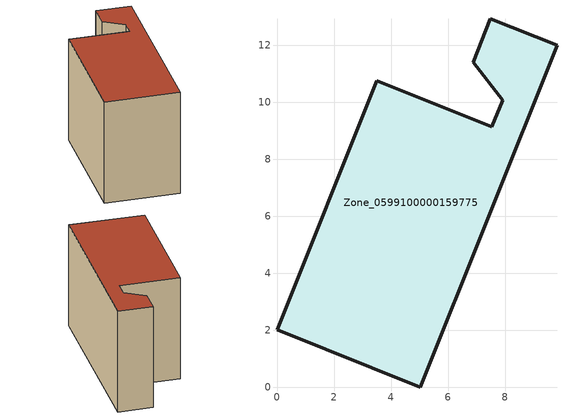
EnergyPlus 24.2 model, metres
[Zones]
Zone_0599100000159775
 floor ground (C_G): 0,2.01 3.5,10.74 7.54,9.13 7.91,10.06 6.88,11.4 7.47,12.92 9.82,11.99 5.03,0 z0.32
 wall outside (C_F): 3.5,10.74 0,2.01 5.03,0 9.82,11.99 7.47,12.92 6.88,11.4 7.91,10.06 7.54,9.13 3.5,10.74 z0.32:8.17
 roof outside (C_R): 6.88,11.4 7.91,10.06 7.54,9.13 3.5,10.74 0,2.01 5.03,0 9.82,11.99 7.47,12.92 z8.17
[BUILDING]
Pand.0599100000159775: North Axis=0; Terrain=City; Loads Convergence Tolerance Value=0.04; Temperature Convergence Tolerance Value=0.4; Solar Distribution=FullExterior; Maximum Number of Warmup Days=25; Minimum Number of Warmup Days=1
[Site:Location]
Rotterdam.The.Hague.AP_ZH_NLD Design_Conditions: Latitude=51.96; Longitude=4.45; Time Zone=1; Elevation=-4.5
[SITE:GROUNDTEMPERATURE:BUILDINGSURFACE]
18, 18, 18, 18, 18, 18, 18, 18, 18, 18, 18, 18
[MATERIAL] Thermal Absorptance=0.9; Solar Absorptance=0.7; Visible Absorptance=0.7
Name | Roughness | Thickness | Conductivity | Density | Specific Heat
G.TI.1975-1991 | MediumSmooth | 0.15 | 0.288461 | 540 | 1210
F.TI.1975-1991 | Rough | 0.3 | 0.230769 | 1920 | 840
R.TI.1975-1991 | MediumRough | 0.2 | 0.153846 | 1500 | 1000
[CONSTRUCTION]
C_G: G.TI.1975-1991
C_F: F.TI.1975-1991
C_R: R.TI.1975-1991
[ZONE]
Zone_0599100000159775: Type=1; Multiplier=1; Ceiling Height=Autocalculate; Volume=Autocalculate; Floor Area=autocalculate; Part of Total Floor Area=Yes
[ZONEINFILTRATION:DESIGNFLOWRATE]
Infil_Zone_0599100000159775: Zone or ZoneList or Space or SpaceList=Zone_0599100000159775; Schedule=AlwaysOn; Design Flow Rate Calculation Method=Flow/Area; Flow Rate per Floor Area=0.003; Constant Term Coefficient=1; Temperature Term Coefficient=0; Velocity Term Coefficient=0; Velocity Squared Term Coefficient=0
[HVACTEMPLATE:ZONE:IDEALLOADSAIRSYSTEM]
Zone_0599100000159775: Maximum Heating Supply Air Temperature=50; Minimum Cooling Supply Air Temperature=13; Maximum Heating Supply Air Humidity Ratio=0.0156; Minimum Cooling Supply Air Humidity Ratio=0.0077; Heating Limit=NoLimit; Cooling Limit=NoLimit; Dehumidification Control Type=ConstantSensibleHeatRatio; Cooling Sensible Heat Ratio=0.7; Dehumidification Setpoint=60; Humidification Control Type=None; Humidification Setpoint=30; Outdoor Air Method=None; Outdoor Air Flow Rate per Person=0.00944; Outdoor Air Flow Rate per Zone Floor Area=0; Outdoor Air Flow Rate per Zone=0; Demand Controlled Ventilation Type=None; Outdoor Air Economizer Type=NoEconomizer; Heat Recovery Type=None; Sensible Heat Recovery Effectiveness=0.7; Latent Heat Recovery Effectiveness=0.65
[ZONECONTROL:THERMOSTAT]
ThermostatControl_Zone_0599100000159775: Zone or ZoneList=Zone_0599100000159775; Control Type Schedule=DualSetpointControlType; Control 1=Thermostat_Zone_0599100000159775; Temperature Difference Between Cutout And Setpoint=0
[THERMOSTATSETPOINT:DUALSETPOINT]
Thermostat_Zone_0599100000159775: Heating Setpoint Temperature Schedule=HeatingSetpoint_Zone_0599100000159775; Cooling Setpoint Temperature Schedule=CoolingSetpoint_Zone_0599100000159775
[SCHEDULE:COMPACT]
HeatingSetpoint_Zone_0599100000159775: Through: 12/31, For: AllDays, Until: 24:00, 21
CoolingSetpoint_Zone_0599100000159775: Through: 12/31, For: AllDays, Until: 24:00, 24
DualSetpointControlType: Through: 12/31, For: AllDays, Until: 24:00, 4
AlwaysOn: Through: 12/31, For: AllDays, Until: 24:00, 1
